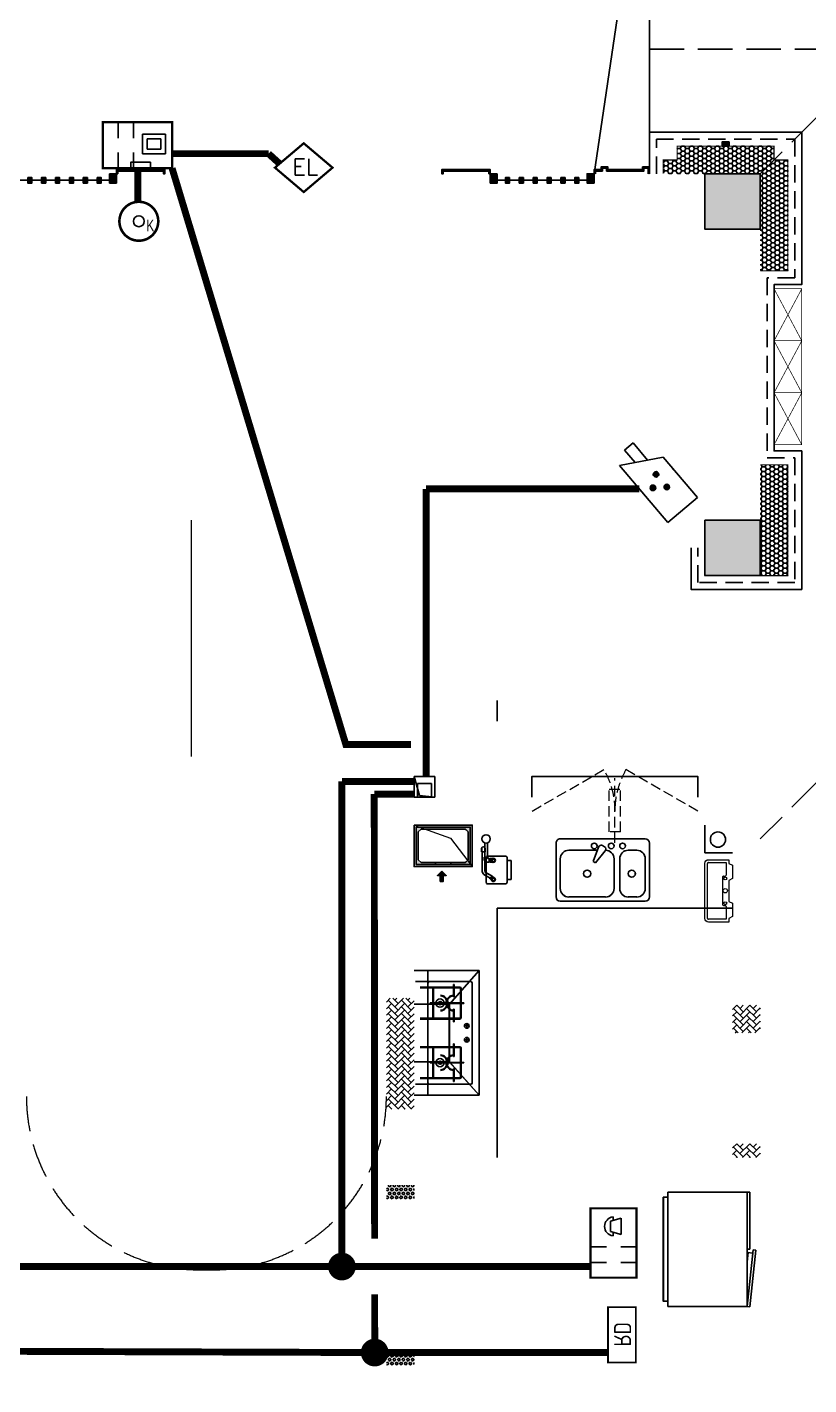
# Model space of a CAD drawing. Extents: x 3443499 to 7125205, y -1700016 to -264854.
# Drawn here: x 3559514 to 3565160, y -1042412 to -1032614 of the extents above; entities that cross this region are included whole.
import ezdxf
from ezdxf.enums import TextEntityAlignment as Align

# ---------------------------------------------------------------- set-up
doc = ezdxf.new("R2010")
doc.units = 0
doc.header["$LTSCALE"] = 1000
doc.header["$MEASUREMENT"] = 0
doc.linetypes.add('DASH', pattern=[0.35, 0.25, -0.1])
doc.linetypes.add('HIDDEN', pattern=[0.375, 0.25, -0.125])
doc.layers.get('0').update_dxf_attribs({"linetype": 'CONTINUOUS'})
for name, color, linetype in [('!!电气', 1, 'CONTINUOUS'), ('!校对', 2, 'CONTINUOUS'), ('A-EQPM-MECH', 191, 'CONTINUOUS'), ('AH-FURNITURE', 1, 'CONTINUOUS'), ('DIM-照明', 7, 'CONTINUOUS'), ('EQUIP-安防', 3, 'CONTINUOUS'), ('IP-bath&kitchen-JOHNSON', 4, 'CONTINUOUS'), ('LVTRY', 252, 'CONTINUOUS'), ('VPIPE-中水', 122, 'CONTINUOUS'), ('WIRE-安防', 4, 'CONTINUOUS'), ('WIRE-消防', 4, 'CONTINUOUS'), ('WIRE-照明', 2, 'CONTINUOUS'), ('WIRE-综合布线', 5, 'DASH'), ('保温', 6, 'CONTINUOUS'), ('修改标示', 212, 'CONTINUOUS'), ('卫生间', 6, 'CONTINUOUS'), ('建筑-排气道', 252, 'CONTINUOUS'), ('电气', 6, 'CONTINUOUS'), ('看线', 185, 'CONTINUOUS'), ('立面', 73, 'CONTINUOUS'), ('立面-看线', 251, 'CONTINUOUS'), ('设备', 253, 'CONTINUOUS'), ('铝合金', 144, 'CONTINUOUS')]:
    doc.layers.add(name, color=color, linetype=linetype)
for name, color, linetype, lineweight in [('EQUIP-消防', 3, 'CONTINUOUS', 20), ('PUB_HATCH', 8, 'CONTINUOUS', 9), ('STAIR', 252, 'CONTINUOUS', 20), ('WINDOW', 146, 'CONTINUOUS', 20), ('平面-空调室内机', 176, 'CONTINUOUS', 9), ('平面-空调预留孔', 252, 'CONTINUOUS', 15), ('立面-洞口示意', 252, 'CONTINUOUS', 13)]:
    doc.layers.add(name, color=color, linetype=linetype, lineweight=lineweight)
doc.styles.add('_TEL_DIM', font='SIMPLEX', dxfattribs={"width": 0.8, "height": 3.5, "bigfont": 'HZTXT'})
doc.styles.add('DIM_FONT', font='SIMPLEX', dxfattribs={"width": 0.7, "bigfont": 'GBCBIG'})
doc.styles.add('SM1', font='realsz.shx', dxfattribs={"width": 0.75, "bigfont": 'realhz.shx'})
doc.styles.get("Standard").update_dxf_attribs({"font": 'gbenor.shx', "bigfont": 'gbcbig.shx'})
pattern_1 = [(45, (-849750.0334, -779335.0008), (-2.24506403, 2.24506403), [])]
pattern_2 = [(45, (-661492.5196, -937980.5144), (-2.24506403, 2.24506403), [])]
pattern_3 = [(45, (-661392.5196, -937980.5153), (-2.24506403, 2.24506403), [])]
pattern_4 = [(45, (-661292.5196, -937980.5162), (-2.24506403, 2.24506403), [])]
pattern_5 = [(45, (-661192.5196, -937980.517), (-2.24506403, 2.24506403), [])]
pattern_6 = [(45, (-661092.5196, -937980.518), (-2.24506403, 2.24506403), [])]
pattern_7 = [(45, (-660992.5196, -937980.519), (-2.24506403, 2.24506403), [])]
pattern_8 = [(45, (-660902.517, -937980.51), (-2.24506403, 2.24506403), [])]

# ---------------------------------------------------------------- blocks, each defined once
blk = doc.blocks.new('rtyg7uyhg')
at = {"layer": 'LVTRY'}
for p, q in [((194234.6, 45488.8), (193621, 45488.8)), ((193590.3, 45458.1), (193590.3, 45069.5)), ((193682.3, 45407), (193887.8, 45407)), ((193896.4, 45429.9), (193857.6, 45326.3)), ((193875.3, 45316), (193945.6, 45401.5)), ((193925.8, 45440.4), (193940.1, 45432.2)), ((194111.9, 45407), (194173.3, 45407)), ((194265.3, 45069.5), (194265.3, 45458.1)), ((193621, 45130.8), (193621, 45345.6)), ((193857.6, 45326.3), (193875.3, 45316)), ((194009.6, 45345.6), (194009.6, 45130.8)), ((194050.5, 45130.8), (194050.5, 45345.6)), ((194234.6, 45345.6), (194234.6, 45130.8)), ((193621, 45038.8), (194234.6, 45038.8)), ((193948.3, 45069.5), (193682.3, 45069.5)), ((194173.3, 45069.5), (194111.9, 45069.5))]:
    blk.add_line(p, q, dxfattribs=at)
for centre, radius in [((193866.4, 45437.7), 20.5), ((193989.2, 45437.7), 20.5), ((194071, 45437.7), 20.5), ((193815.3, 45238.2), 25.6), ((194137.5, 45238.2), 25.6)]:
    blk.add_circle(centre, radius, dxfattribs=at)
for centre, radius, start, end in [((193621, 45458.1), 30.7, 89.99999, 179.99999), ((194234.6, 45458.1), 30.7, 359.99999, 89.99999), ((193682.3, 45345.6), 61.4, 89.99999, 179.99999), ((193915.6, 45422.7), 20.5, 59.99999, 159.46231), ((193929.8, 45414.5), 20.5, 320.53767, 59.99999), ((193948.3, 45345.6), 61.4, 359.99999, 89.99999), ((194111.9, 45345.6), 61.4, 89.99999, 179.99999), ((194173.3, 45345.6), 61.4, 359.99999, 89.99999), ((193682.3, 45130.8), 61.4, 179.99999, 269.99999), ((193948.3, 45130.8), 61.4, 269.99999, 359.99999), ((194111.9, 45130.8), 61.4, 179.99999, 269.99999), ((194173.3, 45130.8), 61.4, 269.99999, 359.99999), ((193621, 45069.5), 30.7, 179.99999, 269.99999), ((194234.6, 45069.5), 30.7, 269.99999, 359.99999)]:
    blk.add_arc(centre, radius, start, end, dxfattribs=at)
at = {"layer": 'LVTRY', "style": 'DIM_FONT', "width": 0.8, "flags": 9}
for tag in ['YSIZE', 'XSIZE']:
    blk.add_attdef(tag, (193927.8, 45487.8), '', height=0.5, rotation=89.99999, dxfattribs=at)
blk = doc.blocks.new('A-Kitchen-7')
at = {"layer": 'LVTRY'}
for p, q in [((-519, 780), (-7, 834)), ((-515, 756), (-519, 780)), ((-4, 811), (-515, 756)), ((515, 756), (-515, 756)), ((-515, 756), (-515, 40)), ((-486, 761), (-485, 756)), ((-29, 767), (-112, 756)), ((-29, 767), (-35, 806)), ((-7, 834), (-4, 811)), ((515, 780), (0, 780)), ((0, 756), (0, 780)), ((515, 756), (515, 780)), ((515, 40), (515, 756)), ((-515, 40), (515, 40))]:
    blk.add_line(p, q, dxfattribs=at)
blk.add_lwpolyline([(-469, 40), (-469, 0), (469, 0), (469, 40)], close=True, dxfattribs=at)
blk = doc.blocks.new('A$C60D053AF')
at = {"layer": 'AH-FURNITURE', "color": 8}
for p, q in [((232.5, -90), (128.3, -90)), ((192.5, -71), (327.6, -71)), ((192.5, -91), (327.6, -91)), ((341.7, -96.9), (370, -143.2)), ((355.9, -82.7), (384.2, -129)), ((232.5, -110), (128.3, -110)), ((245, -129.5), (245, -122.5)), ((265, -129.5), (265, -122.5)), ((255, -281), (255, -251)), ((255, -281), (393, -281)), ((393, -281), (393, -251))]:
    blk.add_line(p, q, dxfattribs=at)
for points in [[(170, -68, 1), (170, -94), (192.5, -94), (192.5, -68)], [(268, -122.5), (268, -107, 0.414214), (248, -87), (232.5, -87), (232.5, -113), (242, -113), (242, -122.5)], [(234, -251), (414, -251, 0.414214), (424, -241), (424, -111, 0.414214), (414, -101), (234, -101, 0.414214), (224, -111), (224, -241, 0.414214)], [(242, -152, 1), (268, -152), (268, -129.5), (242, -129.5)], [(383.8, -161.2, 1), (402.2, -142.8), (386.3, -126.9), (367.9, -145.3)]]:
    blk.add_lwpolyline(points, format="xyb", close=True, dxfattribs=at)
for centre, radius in [((100, -100), 30), ((255, -152), 15), ((255, -152), 10), ((393, -152), 15), ((393, -152), 10)]:
    blk.add_circle(centre, radius, dxfattribs=at)
for radius in [40, 20]:
    blk.add_arc((327.6, -111), radius, 45, 90, dxfattribs=at)
blk = doc.blocks.new('FRSDFDGDGDRGDR')
at = {"layer": '平面-空调预留孔', "color": 252}
for p, q in [((699612.3, 775044), (699612.3, 775441.2)), ((699618.9, 775447.8), (699746.3, 775447.8)), ((699746.3, 775447.8), (699746.3, 775355.4)), ((699719.9, 775342.2), (699719.9, 775143)), ((699726.5, 775348.8), (699739.7, 775348.8)), ((699726.5, 775136.4), (699739.7, 775136.4)), ((699746.3, 775129.8), (699746.3, 775037.4)), ((699746.3, 775037.4), (699618.9, 775037.4))]:
    blk.add_line(p, q, dxfattribs=at)
blk.add_lwpolyline([(699766.1, 775166.7), (699792.5, 775153.5), (699792.5, 775057.2), (699766.1, 775044), (699766.1, 775017.6), (699618.9, 775017.6, -0.414214), (699592.5, 775044), (699592.5, 775441.2, -0.414214), (699618.9, 775467.6), (699766.1, 775467.6), (699766.1, 775441.2), (699792.5, 775428), (699792.5, 775331.6), (699766.1, 775318.4)], format="xyb", close=True, dxfattribs=at)
for centre, radius in [((699739.7, 775331.6), 10.6), ((699739.7, 775243.2), 15.8), ((699739.7, 775153.5), 10.6)]:
    blk.add_circle(centre, radius, dxfattribs=at)
for centre, start, end in [((699618.9, 775441.2), 90, 180), ((699726.5, 775342.2), 90, 180), ((699739.7, 775355.4), 270, 360), ((699726.5, 775143), 180, 270), ((699739.7, 775129.8), 0, 90), ((699618.9, 775044), 180, 270)]:
    blk.add_arc(centre, 6.6, start, end, dxfattribs=at)
blk = doc.blocks.new('*U161')
h = blk.add_hatch(color=5)
h.set_gradient(color1=(0, 0, 255), rotation=180, tint=1)
h.paths.add_polyline_path([(0, 0), (-6.35, -6.35), (-6.35, -2.159), (-15, -2.159), (-15, 2.159), (-6.35, 2.159), (-6.35, 6.35)])
at = {"color": 0, "linetype": 'Continuous'}
blk.add_lwpolyline([(0, 0), (-6.35, -6.35), (-6.35, -2.159), (-15, -2.159), (-15, 2.159), (-6.35, 2.159), (-6.35, 6.35)], close=True, dxfattribs=at)
blk = doc.blocks.new('sgrsefv')
at = {"layer": 'PUB_HATCH'}
blk.add_hatch(color=252, dxfattribs=at).paths.add_polyline_path([(1112933.3, 840916.3), (1112933.3, 840646.3), (1113073.3, 840646.3), (1113073.3, 840661.3), (1112968.3, 840661.3), (1112948.3, 840681.3), (1112948.3, 840881.3), (1112968.3, 840901.3), (1113288.3, 840901.3), (1113308.3, 840881.3), (1113308.3, 840681.3), (1113288.3, 840661.3), (1113183.3, 840661.3), (1113183.3, 840646.3), (1113323.3, 840646.3), (1113323.3, 840916.3)])
at = {"layer": 'LVTRY', "color": 252}
for p, q in [((1113073.3, 840661.3), (1113073.3, 840646.3)), ((1113183.3, 840661.3), (1113183.3, 840646.3))]:
    blk.add_line(p, q, dxfattribs=at)
for points in [[(1112918.3, 840931.3), (1113338.3, 840931.3), (1113338.3, 840631.3), (1112918.3, 840631.3)], [(1112933.3, 840916.3), (1113323.3, 840916.3), (1113323.3, 840646.3), (1112933.3, 840646.3)], [(1113288.3, 840661.3), (1112968.3, 840661.3), (1112948.3, 840681.3), (1112948.3, 840881.3), (1112968.3, 840901.3), (1113288.3, 840901.3), (1113308.3, 840881.3), (1113308.3, 840681.3), (1113288.3, 840661.3)]]:
    blk.add_lwpolyline(points, close=True, dxfattribs=at)
at = {"layer": '立面-洞口示意', "color": 252}
blk.add_lwpolyline([(1112918.3, 840931.3), (1113181.8, 840837.4), (1113338.3, 840631.3)], dxfattribs=at)
at = {"layer": '建筑-排气道', "color": 252, "xscale": -5, "yscale": 5, "zscale": 5, "rotation": 270}
blk.add_blockref('*U161', (1113118.4, 840599), dxfattribs=at)
blk = doc.blocks.new('GDGDGDRGDG')
at = {"layer": 'IP-bath&kitchen-JOHNSON', "color": 8}
blk.add_lwpolyline([(500282.5, 526348.5), (500282.5, 526148.5), (500082.5, 526148.5)], dxfattribs=at)
at = {"layer": 'LVTRY', "color": 251}
for p, q in [((502128.2, 525055.5), (501912.3, 525298.5)), ((502382.5, 525298.5), (501912.3, 525298.5)), ((501912.3, 525298.5), (501912.3, 524398.5)), ((502282.5, 524398.5), (502282.5, 525298.5)), ((502382.5, 525055.5), (502128.2, 525055.5)), ((502128.2, 525055.5), (502128.2, 524640.4)), ((501912.3, 524398.5), (502128.2, 524640.4)), ((502128.2, 524640.4), (502382.5, 524640.4)), ((501912.3, 524398.5), (502382.5, 524398.5))]:
    blk.add_line(p, q, dxfattribs=at)
at = {"layer": 'LVTRY'}
for p, q in [((501962.5, 524488.5), (501962.5, 525208.5)), ((501972.5, 525218.5), (502372.5, 525218.5)), ((502282.5, 525208.5), (502282.5, 524488.5)), ((502042.5, 525168.5), (502042.5, 524958.5)), ((502047.5, 525168.5), (502047.5, 524958.5)), ((502337.5, 525178.5), (502052.5, 525178.5)), ((502337.5, 525173.5), (502052.5, 525173.5)), ((502092.7, 525198.5), (502092.7, 525108.5)), ((502097.2, 525198.5), (502092.7, 525198.5)), ((502092.7, 525108.5), (502097.2, 525108.5)), ((502097.2, 525108.5), (502097.2, 525198.5)), ((502242.5, 524958.5), (502242.5, 525168.5)), ((502247.5, 524958.5), (502247.5, 525168.5)), ((502022.5, 525065.7), (502150, 525065.7)), ((502022.5, 525061.2), (502022.5, 525065.7)), ((502150, 525061.2), (502022.5, 525061.2)), ((502092.7, 524928.5), (502092.7, 525018.5)), ((502092.7, 525018.5), (502097.2, 525018.5)), ((502097.2, 525018.5), (502097.2, 524928.5)), ((502267.5, 525065.7), (502140, 525065.7)), ((502140, 525065.7), (502140, 525061.2)), ((502140, 525061.2), (502267.5, 525061.2)), ((502150, 525065.7), (502150, 525061.2)), ((502267.5, 525061.2), (502267.5, 525065.7)), ((502282.5, 524640.4), (502282.5, 525055.5)), ((502002.5, 524879.1), (502002.5, 524917.9)), ((502052.5, 524953.5), (502337.5, 524953.5)), ((502052.5, 524948.5), (502337.5, 524948.5)), ((502097.2, 524928.5), (502092.7, 524928.5)), ((501983.1, 524898.5), (502021.9, 524898.5)), ((502002.5, 524779.1), (502002.5, 524817.9)), ((501983.1, 524798.5), (502021.9, 524798.5)), ((502042.5, 524528.5), (502042.5, 524738.5)), ((502047.5, 524528.5), (502047.5, 524738.5)), ((502052.5, 524748.5), (502337.5, 524748.5)), ((502052.5, 524743.5), (502337.5, 524743.5)), ((502092.7, 524768.5), (502092.7, 524678.5)), ((502097.2, 524768.5), (502092.7, 524768.5)), ((502097.2, 524678.5), (502097.2, 524768.5)), ((502242.5, 524738.5), (502242.5, 524528.5)), ((502247.5, 524738.5), (502247.5, 524528.5)), ((502150, 524635.7), (502022.5, 524635.7)), ((502022.5, 524635.7), (502022.5, 524631.2)), ((502022.5, 524631.2), (502150, 524631.2)), ((502092.7, 524678.5), (502097.2, 524678.5)), ((502140, 524631.2), (502140, 524635.7)), ((502140, 524635.7), (502267.5, 524635.7)), ((502267.5, 524631.2), (502140, 524631.2)), ((502150, 524631.2), (502150, 524635.7)), ((502267.5, 524635.7), (502267.5, 524631.2)), ((502337.5, 524523.5), (502052.5, 524523.5)), ((502092.7, 524498.5), (502092.7, 524588.5)), ((502092.7, 524588.5), (502097.2, 524588.5)), ((502097.2, 524588.5), (502097.2, 524498.5)), ((502372.5, 524478.5), (501972.5, 524478.5)), ((502337.5, 524518.5), (502052.5, 524518.5)), ((502097.2, 524498.5), (502092.7, 524498.5))]:
    blk.add_line(p, q, dxfattribs=at)
blk.add_lwpolyline([(501782.5, 523948.5), (501782.5, 525748.5), (500082.4, 525748.5)], dxfattribs=at)
for centre, radius in [((502195, 525063.5), 29.7), ((502195, 525063.5), 11.7), ((502002.5, 524898.5), 17), ((502002.5, 524798.5), 17), ((502195, 524633.5), 29.7), ((502195, 524633.5), 11.7)]:
    blk.add_circle(centre, radius, dxfattribs=at)
for centre, radius, start, end in [((501972.5, 525208.5), 10, 90, 180), ((502272.5, 525208.5), 10, 0, 90), ((502052.5, 525168.5), 10, 90, 180), ((502052.5, 525168.5), 5, 90, 180), ((502095, 525063.5), 56.7, 2.27424, 87.72576), ((502095, 525063.5), 52.2, 2.47041, 87.52959), ((502195, 525063.5), 56.7, 92.27424, 177.72576), ((502195, 525063.5), 52.2, 92.47041, 177.52959), ((502237.5, 525168.5), 10, 0, 90), ((502237.5, 525168.5), 5, 0, 90), ((502095, 525063.5), 56.7, 272.27424, 357.72576), ((502095, 525063.5), 52.2, 272.47041, 357.52959), ((502195, 525063.5), 56.7, 182.27424, 267.72576), ((502195, 525063.5), 52.2, 182.47041, 267.52959), ((502052.5, 524958.5), 10, 180, 270), ((502052.5, 524958.5), 5, 180, 270), ((502237.5, 524958.5), 5, 270, 0), ((502237.5, 524958.5), 10, 270, 0), ((502052.5, 524738.5), 10, 90, 180), ((502052.5, 524738.5), 5, 90, 180), ((502237.5, 524738.5), 10, 0, 90), ((502237.5, 524738.5), 5, 0, 90), ((502095, 524633.5), 56.7, 2.27424, 87.72576), ((502095, 524633.5), 52.2, 2.47041, 87.52959), ((502095, 524633.5), 56.7, 272.27424, 357.72576), ((502095, 524633.5), 52.2, 272.47041, 357.52959), ((502195, 524633.5), 56.7, 92.27424, 177.72576), ((502195, 524633.5), 56.7, 182.27424, 267.72576), ((502195, 524633.5), 52.2, 92.47041, 177.52959), ((502195, 524633.5), 52.2, 182.47041, 267.52959), ((502052.5, 524528.5), 10, 180, 270), ((502052.5, 524528.5), 5, 180, 270), ((502237.5, 524528.5), 5, 270, 0), ((502237.5, 524528.5), 10, 270, 0), ((501972.5, 524488.5), 10, 180, 270), ((502272.5, 524488.5), 10, 270, 0)]:
    blk.add_arc(centre, radius, start, end, dxfattribs=at)
at = {"xscale": -1}
for name, p in [('sgrsefv', (1615300.8, -314582.9)), ('rtyg7uyhg', (694947.8, 480759.7)), ('FRSDFDGDGDRGDR', (1199875, -249369.1))]:
    blk.add_blockref(name, p, dxfattribs=at)
at = {"rotation": 270}
blk.add_blockref('A$C60D053AF', (501962.5, 526348.5), dxfattribs=at)
at = {"layer": 'LVTRY', "color": 1, "extrusion": (0, 0, -1), "xscale": -0.7999999999883585, "yscale": 0.7999999999883585, "zscale": -0.7999999999883585, "rotation": 270}
blk.add_blockref('A-Kitchen-7', (-500582.5, 523286.5), dxfattribs=at)
blk = doc.blocks.new('dongkong')
at = {"layer": '平面-空调预留孔', "color": 8, "linetype": 'HIDDEN', "ltscale": 0.3}
for p, q in [((-603796, 210899.9), (-603796, 210431.5)), ((-603836, 210821), (-603836, 210510.8)), ((-603836, 210821), (-603756, 210821)), ((-603756, 210821), (-603756, 210510.8))]:
    blk.add_line(p, q, dxfattribs=at)
blk.add_lwpolyline([(-603756, 210510.8), (-603836, 210510.8)], dxfattribs=at)
blk = doc.blocks.new('A$C263B1184')
at = {"layer": '保温', "linetype": 'ByBlock', "ltscale": 10}
h = blk.add_hatch(dxfattribs=at)
h.set_pattern_fill('AR-HBONE', color=251, scale=55)
h.set_pattern_definition([(45, (-503782.47, -516048.46), (0, 47.4157523), [100.584, -33.528]), (135, (-503758.762, -516024.753), (3e-15, 47.4157523), [100.584, -33.528])])
h.paths.add_polyline_path([(-1199.9, 8250), (-1199.9, 9050), (-1399.9, 9050), (-1399.9, 8250)])
h = blk.add_hatch(dxfattribs=at)
h.set_pattern_fill('AR-HBONE', color=251, scale=55)
h.set_pattern_definition([(45, (-1012960.393, -342660.66), (0, 47.4157523), [100.584, -33.528]), (135, (-1012936.685, -342636.954), (3e-15, 47.4157523), [100.584, -33.528])])
h.paths.add_polyline_path([(-3700, 8800), (-3700, 9000), (-3900, 9000), (-3900, 8800)])
h = blk.add_hatch(dxfattribs=at)
h.set_pattern_fill('AR-HBONE', color=251, scale=55)
h.set_pattern_definition([(45, (-1012960.295, -343660.66), (0, 47.4157523), [100.584, -33.528]), (135, (-1012936.587, -343636.954), (3e-15, 47.4157523), [100.584, -33.528])])
h.paths.add_polyline_path([(-3699.9, 7900), (-3699.9, 8000), (-3899.9, 8000), (-3899.9, 7900)])
at = {"layer": '保温', "linetype": 'Continuous', "ltscale": 10}
h = blk.add_hatch(dxfattribs=at)
h.set_pattern_fill('HEX', color=251, scale=10, angle=90, style=0)
h.set_pattern_definition([(90, (-503782.47, -517398.46), (-16.49778, 1e-15), [9.525, -19.05]), (210, (-503782.47, -517398.46), (8.24889, -14.2874966), [9.525, -19.05]), (150, (-503782.47, -517388.935), (-8.24889, -14.2874966), [9.525, -19.05])])
h.paths.add_polyline_path([(-1199.9, 7600), (-1199.9, 7700), (-1399.9, 7700), (-1399.9, 7600)])
h = blk.add_hatch(dxfattribs=at)
h.set_pattern_fill('HEX', color=251, scale=10, angle=90, style=0)
h.set_pattern_definition([(90, (-503782.47, -518598.46), (-16.49778, 1e-15), [9.525, -19.05]), (210, (-503782.47, -518598.46), (8.24889, -14.2874966), [9.525, -19.05]), (150, (-503782.47, -518588.935), (-8.24889, -14.2874966), [9.525, -19.05])])
h.paths.add_polyline_path([(-1200, 6400), (-1199.9, 6500), (-1399.9, 6500), (-1400, 6400)])
blk = doc.blocks.new('A$C028C60F5')
at = {"color": 252}
blk.add_lwpolyline([(400, 0), (0, 0), (0, -400), (400, -400)], close=True, dxfattribs=at)
at = {"layer": 'PUB_HATCH', "color": 252}
blk.add_solid([(0, -400), (400, -400), (0, 0), (400, 0)], dxfattribs=at)
blk = doc.blocks.new('A$C7D502F78')
at = {"layer": '修改标示', "ltscale": 2}
blk.add_lwpolyline([(-150.6, 197.3), (-10.6, 197.3), (-10.6, 142.3), (-150.6, 142.3)], close=True, dxfattribs=at)
blk = doc.blocks.new('HFGHFHF')
at = {"layer": '卫生间', "color": 252, "linetype": 'DASH'}
for p, q in [((280916.6, 689157.2), (281816.6, 688257.2)), ((280916.6, 684357.2), (281816.6, 683457.2))]:
    blk.add_line(p, q, dxfattribs=at)
blk.add_lwpolyline([(282616.8, 689157.2), (280916.6, 689157.2), (280916.6, 684657.2), (280916.6, 684657.2), (280916.6, 684357.2), (272916.6, 684357.2), (272916.6, 683357.2), (271116.6, 683357.2), (271116.6, 673357.2), (273766.6, 673357.2), (273766.6, 672157.2), (297866.6, 672157.2), (297866.6, 673357.2), (299516.6, 673357.2)], dxfattribs=at)
blk = doc.blocks.new('A$C3EFA6995')
for p in [(9700, 100), (9700, -2400), (15900, -2400)]:
    blk.add_blockref('A$C028C60F5', p)
at = {"xscale": -1}
blk.add_blockref('A$C028C60F5', (16300, 100), dxfattribs=at)
blk = doc.blocks.new('A$C16051DAC')
at = {"layer": '立面'}
h = blk.add_hatch(dxfattribs=at)
h.set_pattern_fill('ANSI31', color=252, scale=2)
h.set_pattern_definition([(45, (-849550.0334, -778265.5013), (-2.24506403, 2.24506403), [])])
h.paths.add_polyline_path([(44874.7, 17300), (44824.7, 17300), (44824.7, 17330), (44874.7, 17330)])
h = blk.add_hatch(dxfattribs=at)
h.set_pattern_fill('ANSI31', color=252, scale=2)
h.set_pattern_definition([(45, (-661542.2845, -937980.3315), (-2.24506403, 2.24506403), [])])
h.paths.add_polyline_path([(44299.8, 17100.1), (43900, 17100.1), (43900, 17130.1), (43950, 17130.1), (43950, 17150.2), (44000, 17150.2), (44000, 17130.2), (44249.9, 17130), (44250, 17150.2), (44299.8, 17150.2)])
h.paths.add_polyline_path([(44289.8, 17100.1), (43910, 17100.1), (43910, 17120.1), (43960, 17120.1), (43960, 17140.2), (43990, 17140.2), (43990, 17120.2), (44259.8, 17120), (44260, 17140.2), (44289.8, 17140.2)])
h = blk.add_hatch(dxfattribs=at)
h.set_pattern_fill('ANSI31', color=252, scale=2)
h.set_pattern_definition(pattern_2)
h.paths.add_polyline_path([(39810, 17073), (39840, 17073), (39840, 17033.3), (39810, 17033.3)])
h = blk.add_hatch(dxfattribs=at)
h.set_pattern_fill('ANSI31', color=252, scale=2)
h.set_pattern_definition(pattern_3)
h.paths.add_polyline_path([(39910, 17073), (39940, 17073), (39940, 17033.3), (39910, 17033.3)])
h = blk.add_hatch(dxfattribs=at)
h.set_pattern_fill('ANSI31', color=252, scale=2)
h.set_pattern_definition(pattern_4)
h.paths.add_polyline_path([(40010, 17073), (40040, 17073), (40040, 17033.3), (40010, 17033.3)])
h = blk.add_hatch(dxfattribs=at)
h.set_pattern_fill('ANSI31', color=252, scale=2)
h.set_pattern_definition(pattern_5)
h.paths.add_polyline_path([(40110, 17073), (40140, 17073), (40140, 17033.3), (40110, 17033.3)])
h = blk.add_hatch(dxfattribs=at)
h.set_pattern_fill('ANSI31', color=252, scale=2)
h.set_pattern_definition(pattern_6)
h.paths.add_polyline_path([(40210, 17073), (40240, 17073), (40240, 17033.3), (40210, 17033.3)])
h = blk.add_hatch(dxfattribs=at)
h.set_pattern_fill('ANSI31', color=252, scale=2)
h.set_pattern_definition(pattern_7)
h.paths.add_polyline_path([(40310, 17073), (40340, 17073), (40340, 17033.3), (40310, 17033.3)])
h = blk.add_hatch(dxfattribs=at)
h.set_pattern_fill('ANSI31', color=252, scale=2)
h.set_pattern_definition(pattern_8)
h.paths.add_polyline_path([(40400, 17100), (40450, 17100), (40450, 17033.3), (40400, 17033.3)])
h = blk.add_hatch(dxfattribs=at)
h.set_pattern_fill('ANSI31', color=252, scale=2)
h.set_pattern_definition(pattern_1)
edge = h.paths.add_edge_path()
edge.add_line((40450, 17100), (40460, 17100))
edge.add_line((40460, 17100), (40460, 17120))
edge.add_line((40460, 17120), (40790, 17120))
edge.add_line((40790, 17120), (40790, 17100.1))
edge.add_line((40790, 17100.1), (40800, 17100))
edge.add_line((40800, 17100), (40800, 17130))
edge.add_line((40800, 17130), (40450, 17130))
edge.add_line((40450, 17130), (40450, 17100))
h = blk.add_hatch(dxfattribs=at)
h.set_pattern_fill('ANSI31', color=252, scale=2)
h.set_pattern_definition(pattern_1)
edge = h.paths.add_edge_path()
edge.add_line((43150, 17100), (43140, 17100))
edge.add_line((43140, 17100), (43140, 17120))
edge.add_line((43140, 17120), (42810, 17120))
edge.add_line((42810, 17120), (42810, 17100.1))
edge.add_line((42810, 17100.1), (42800, 17100))
edge.add_line((42800, 17100), (42800, 17130))
edge.add_line((42800, 17130), (43150, 17130))
edge.add_line((43150, 17130), (43150, 17100))
h = blk.add_hatch(dxfattribs=at)
h.set_pattern_fill('ANSI31', color=252, scale=2)
h.set_pattern_definition(pattern_8)
h.paths.add_polyline_path([(43200, 17100), (43150, 17100), (43150, 17033.3), (43200, 17033.3)])
h = blk.add_hatch(dxfattribs=at)
h.set_pattern_fill('ANSI31', color=252, scale=2)
h.set_pattern_definition(pattern_7)
h.paths.add_polyline_path([(43290, 17073), (43260, 17073), (43260, 17033.3), (43290, 17033.3)])
h = blk.add_hatch(dxfattribs=at)
h.set_pattern_fill('ANSI31', color=252, scale=2)
h.set_pattern_definition(pattern_6)
h.paths.add_polyline_path([(43390, 17073), (43360, 17073), (43360, 17033.3), (43390, 17033.3)])
h = blk.add_hatch(dxfattribs=at)
h.set_pattern_fill('ANSI31', color=252, scale=2)
h.set_pattern_definition(pattern_5)
h.paths.add_polyline_path([(43490, 17073), (43460, 17073), (43460, 17033.3), (43490, 17033.3)])
h = blk.add_hatch(dxfattribs=at)
h.set_pattern_fill('ANSI31', color=252, scale=2)
h.set_pattern_definition(pattern_4)
h.paths.add_polyline_path([(43590, 17073), (43560, 17073), (43560, 17033.3), (43590, 17033.3)])
h = blk.add_hatch(dxfattribs=at)
h.set_pattern_fill('ANSI31', color=252, scale=2)
h.set_pattern_definition(pattern_3)
h.paths.add_polyline_path([(43690, 17073), (43660, 17073), (43660, 17033.3), (43690, 17033.3)])
h = blk.add_hatch(dxfattribs=at)
h.set_pattern_fill('ANSI31', color=252, scale=2)
h.set_pattern_definition(pattern_2)
h.paths.add_polyline_path([(43790, 17073), (43760, 17073), (43760, 17033.3), (43790, 17033.3)])
h = blk.add_hatch(dxfattribs=at)
h.set_pattern_fill('ANSI31', color=252, scale=2)
h.set_pattern_definition([(45, (-661602.5203, -937980.5138), (-2.24506403, 2.24506403), [])])
h.paths.add_polyline_path([(43900, 17100), (43850, 17100), (43850, 17033.3), (43900, 17033.3)])
at = {"layer": '立面-看线'}
h = blk.add_hatch(dxfattribs=at)
h.set_pattern_fill('HONEY', color=252, scale=13)
h.set_pattern_definition([(0, (-416917.216, -514916.725), (30.95625, 17.872595), [20.6375, -41.275]), (120, (-416917.216, -514916.725), (-30.9562463, 17.8726014), [20.6375, -41.275]), (60, (-416917.216, -514916.725), (3.7e-06, 35.7451964), [-41.275, 20.6375])])
h.paths.add_polyline_path([(44499.7, 17200), (44499.7, 17300), (45199.7, 17300), (45199.7, 17200), (45299.7, 17200), (45299.7, 16400), (45100, 16400), (45100, 17100), (44400.6, 17100), (44400.6, 17200)])
h = blk.add_hatch(dxfattribs=at)
h.set_pattern_fill('HONEY', color=252, scale=13)
h.set_pattern_definition([(0, (-417016.579, -518016.725), (30.95625, 17.872595), [20.6375, -41.275]), (120, (-417016.579, -518016.725), (-30.9562463, 17.8726014), [20.6375, -41.275]), (60, (-417016.579, -518016.725), (3.7e-06, 35.7451964), [-41.275, 20.6375])])
h.paths.add_polyline_path([(45100, 14400), (45100, 14400), (45100, 15000), (45299.4, 15000), (45299.4, 14200), (45100, 14200)])
at = {"color": 252, "const_width": 8}
for points in [[(45100, 16400), (45299.7, 16400), (45299.7, 17200), (45199.7, 17200), (45199.7, 17300), (44909.7, 17300), (44909.7, 17300), (44789.7, 17300), (44789.7, 17300), (44499.7, 17300), (44499.7, 17200), (44399.7, 17200), (44399.7, 17100)], [(45100, 15000), (45300, 15000), (45300, 14200), (44700, 14200), (44700, 14400)]]:
    blk.add_lwpolyline(points, dxfattribs=at)
at = {"layer": 'A-EQPM-MECH', "color": 252}
for points in [[(39300.3, 17100), (39300.3, 19800), (44300.2, 19800), (44300.2, 17100)], [(44300, 19800), (43900, 17100)]]:
    blk.add_lwpolyline(points, dxfattribs=at)
at = {"layer": 'STAIR', "color": 252}
blk.add_line((40990, 14600), (40990, 12894.4), dxfattribs=at)
at = {"layer": 'STAIR', "color": 252, "linetype": 'DASH'}
blk.add_lwpolyline([(39800, 10440, 0.414214), (41050, 9190), (41150, 9190, 0.414214), (42400, 10440)], format="xyb", dxfattribs=at)
at = {"layer": 'VPIPE-中水', "color": 252, "linetype": 'Continuous'}
blk.add_circle((44794.8, 12295), 55, dxfattribs=at)
at = {"layer": 'WINDOW', "color": 252, "linetype": 'DASH', "ltscale": 0.3}
for points in [[(43451.9, 12500), (43971.5, 12800, -0.131652), (44051.9, 12500)], [(44650, 12500), (44130.4, 12800, 0.131652), (44050, 12500)]]:
    blk.add_lwpolyline(points, format="xyb", dxfattribs=at)
at = {"layer": '看线', "color": 252}
blk.add_lwpolyline([(44299.7, 17100), (44299.7, 17400), (45399.7, 17400), (45399.7, 16300), (45200, 16300), (45200, 15100), (45400, 15100), (45400, 14100), (44600, 14100), (44600, 14400)], dxfattribs=at)
at = {"layer": '看线', "color": 252, "linetype": 'HIDDEN', "ltscale": 0.5}
blk.add_lwpolyline([(44349.7, 17100), (44349.7, 17350), (45349.7, 17350), (45349.7, 16350), (45150, 16350), (45150, 15050), (45350, 15050), (45350, 14150), (44650, 14150), (44650, 14400)], dxfattribs=at)
at = {"layer": '看线', "color": 252, "ltscale": 0.5}
blk.add_lwpolyline([(43450, 12600), (43450, 12750), (44650, 12750), (44650, 12600)], dxfattribs=at)
at = {"layer": '立面', "color": 252}
for p, q in [((39910, 17073), (39940, 17073)), ((39910, 17033.3), (39910, 17073)), ((39940, 17073), (39940, 17033.3)), ((43690, 17073), (43660, 17073)), ((43660, 17073), (43660, 17033.3)), ((43690, 17033.3), (43690, 17073)), ((39940, 17033.3), (39910, 17033.3)), ((43660, 17033.3), (43690, 17033.3))]:
    blk.add_line(p, q, dxfattribs=at)
for points in [[(44874.7, 17300), (44824.7, 17300), (44824.7, 17330), (44874.7, 17330)], [(40010, 17073), (40040, 17073), (40040, 17033.3), (40010, 17033.3)], [(40110, 17073), (40140, 17073), (40140, 17033.3), (40110, 17033.3)], [(40210, 17073), (40240, 17073), (40240, 17033.3), (40210, 17033.3)], [(40310, 17073), (40340, 17073), (40340, 17033.3), (40310, 17033.3)], [(40400, 17100), (40450, 17100), (40450, 17033.3), (40400, 17033.3)], [(43200, 17100), (43150, 17100), (43150, 17033.3), (43200, 17033.3)], [(43290, 17073), (43260, 17073), (43260, 17033.3), (43290, 17033.3)], [(43390, 17073), (43360, 17073), (43360, 17033.3), (43390, 17033.3)], [(43490, 17073), (43460, 17073), (43460, 17033.3), (43490, 17033.3)], [(43590, 17073), (43560, 17073), (43560, 17033.3), (43590, 17033.3)], [(43900, 17100), (43850, 17100), (43850, 17033.3), (43900, 17033.3)]]:
    blk.add_lwpolyline(points, close=True, dxfattribs=at)
for points in [[(40450, 17100), (40460, 17100), (40460, 17120), (40790, 17120), (40790, 17100.1), (40800, 17100), (40800, 17130), (40450, 17130), (40450, 17100)], [(43150, 17100), (43140, 17100), (43140, 17120), (42810, 17120), (42810, 17100.1), (42800, 17100), (42800, 17130), (43150, 17130), (43150, 17100)]]:
    blk.add_lwpolyline(points, dxfattribs=at)
at = {"layer": '设备', "color": 252, "const_width": 5}
for points in [[(45200, 15895), (45200, 16270), (45400, 16270), (45400, 15895)], [(45200, 15520), (45200, 15895), (45400, 15895), (45400, 15520)], [(45200, 15145), (45200, 15520), (45400, 15520), (45400, 15145)]]:
    blk.add_lwpolyline(points, close=True, dxfattribs=at)
for points in [[(45200, 16270), (45400, 15895)], [(45400, 16270), (45200, 15895)], [(45200, 15895), (45400, 15520)], [(45400, 15895), (45200, 15520)], [(45200, 15520), (45400, 15145)], [(45400, 15520), (45200, 15145)]]:
    blk.add_lwpolyline(points, dxfattribs=at)
at = {"layer": '铝合金', "color": 252}
for p, q in [((39750, 17053.2), (39810, 17053.2)), ((39840, 17053.2), (39910, 17053.2)), ((39940, 17053.2), (40010, 17053.2)), ((40040, 17053.2), (40110, 17053.2)), ((40140, 17053.2), (40210, 17053.2)), ((40240, 17053.2), (40310, 17053.2)), ((40340, 17053.2), (40400, 17053.2)), ((43260, 17053.2), (43200, 17053.2)), ((43360, 17053.2), (43290, 17053.2)), ((43460, 17053.2), (43390, 17053.2)), ((43560, 17053.2), (43490, 17053.2)), ((43660, 17053.2), (43590, 17053.2)), ((43760, 17053.2), (43690, 17053.2)), ((43850, 17053.2), (43790, 17053.2))]:
    blk.add_line(p, q, dxfattribs=at)
for points in [[(44874.7, 17300), (44824.7, 17300), (44824.7, 17330), (44874.7, 17330)], [(39810, 17073), (39840, 17073), (39840, 17033.3), (39810, 17033.3)], [(39910, 17073), (39940, 17073), (39940, 17033.3), (39910, 17033.3)], [(40010, 17073), (40040, 17073), (40040, 17033.3), (40010, 17033.3)], [(40110, 17073), (40140, 17073), (40140, 17033.3), (40110, 17033.3)], [(40210, 17073), (40240, 17073), (40240, 17033.3), (40210, 17033.3)], [(40310, 17073), (40340, 17073), (40340, 17033.3), (40310, 17033.3)], [(40400, 17100), (40450, 17100), (40450, 17033.3), (40400, 17033.3)], [(43200, 17100), (43150, 17100), (43150, 17033.3), (43200, 17033.3)], [(43290, 17073), (43260, 17073), (43260, 17033.3), (43290, 17033.3)], [(43390, 17073), (43360, 17073), (43360, 17033.3), (43390, 17033.3)], [(43490, 17073), (43460, 17073), (43460, 17033.3), (43490, 17033.3)], [(43590, 17073), (43560, 17073), (43560, 17033.3), (43590, 17033.3)], [(43690, 17073), (43660, 17073), (43660, 17033.3), (43690, 17033.3)], [(43790, 17073), (43760, 17073), (43760, 17033.3), (43790, 17033.3)], [(43900, 17100), (43850, 17100), (43850, 17033.3), (43900, 17033.3)]]:
    blk.add_lwpolyline(points, close=True, dxfattribs=at)
for points in [[(43900, 17100.1), (43900, 17130.1), (43950, 17130.1), (43950, 17150.2), (44000, 17150.2), (44000, 17130.2), (44249.9, 17130), (44250, 17150.2), (44299.8, 17150.2), (44299.8, 17100.1)], [(40450, 17100), (40460, 17100), (40460, 17120), (40790, 17120), (40790, 17100.1), (40800, 17100), (40800, 17130), (40450, 17130), (40450, 17100)], [(43150, 17100), (43140, 17100), (43140, 17120), (42810, 17120), (42810, 17100.1), (42800, 17100), (42800, 17130), (43150, 17130), (43150, 17100)], [(43910, 17100.1), (43910, 17120.1), (43960, 17120.1), (43960, 17140.2), (43990, 17140.2), (43990, 17120.2), (44259.8, 17120), (44260, 17140.2), (44289.8, 17140.2), (44289.8, 17100.1)]]:
    blk.add_lwpolyline(points, dxfattribs=at)
at = {"color": 252, "xscale": -1}
for name, p in [('HFGHFHF', (326916.6, -671157.2)), ('A$C3EFA6995', (54800, 17000)), ('GDGDGDRGDG', (544982.5, -513948.5)), ('GDGDGDRGDG', (544982.7, -513948.5)), ('A$C263B1184', (41200, 2100))]:
    blk.add_blockref(name, p, dxfattribs=at)
at = {"color": 252}
blk.add_blockref('A$C028C60F5', (44700, 17100), dxfattribs=at)
at = {"layer": '修改标示', "color": 252, "ltscale": 2, "xscale": -1}
blk.add_blockref('A$C7D502F78', (40544.4, 16987.7), dxfattribs=at)
at = {"layer": '平面-空调室内机', "color": 252, "ltscale": 0.3, "rotation": 180}
blk.add_blockref('dongkong', (-559746, 223170.8), dxfattribs=at)
blk = doc.blocks.new('A$C04F44ECC')
at = {"layer": '!!电气'}
for p, q in [((0, 0), (-300, 0)), ((-300, 0), (-300, -300)), ((-250, -200), (-250, 0)), ((0, 0), (-223, -27)), ((-50, 0), (-50, -200)), ((0, -300), (0, 0)), ((-223, -27), (-300, -300)), ((-300, -300), (0, -300)), ((-50, -200), (-250, -200))]:
    blk.add_line(p, q, dxfattribs=at)
blk = doc.blocks.new('$equip$00002625')
at = {"linetype": 'Continuous'}
for p, q in [((-0.625, -0.415), (-0.625, 0.415)), ((-0.625, 0.415), (0.625, 0.415)), ((0.071, 0.129), (0.071, 0.415)), ((0.35, 0.129), (0.35, 0.415)), ((0.625, 0.415), (0.625, -0.415)), ((0.071, -0.415), (0.071, -0.129)), ((0.35, -0.415), (0.35, -0.129)), ((0.625, -0.415), (-0.625, -0.415))]:
    blk.add_line(p, q, dxfattribs=at)
for p, q in [((-0.092, 0.153), (-0.504, 0.153)), ((-0.504, 0.153), (-0.504, -0.199)), ((-0.172, 0.073), (-0.424, 0.073)), ((-0.424, 0.073), (-0.424, -0.119)), ((-0.172, -0.119), (-0.172, 0.073)), ((-0.092, -0.199), (-0.092, 0.153)), ((-0.504, -0.199), (-0.092, -0.199)), ((-0.424, -0.119), (-0.172, -0.119))]:
    blk.add_line(p, q)
at = {"const_width": 0.04}
blk.add_lwpolyline([(-0.625, 0.415), (0.625, 0.415), (0.625, -0.415), (-0.625, -0.415), (-0.625, 0.415), (0.625, 0.415)], dxfattribs=at)
for p in [(0, 0.415), (-0.625, 0), (0.625, 0), (0, -0.415)]:
    blk.add_point(p)
at = {"color": 7, "style": '_TEL_DIM', "flags": 1}
blk.add_attdef('A', text='', height=0.000025, dxfattribs=at).set_placement((0, 0), align=Align.MIDDLE_CENTER)
blk = doc.blocks.new('$equip$00002474')
for p, q in [((-0.52, 0), (0, 0.44)), ((0, 0.44), (0.52, 0)), ((0, -0.44), (-0.52, 0)), ((0.52, 0), (0, -0.44))]:
    blk.add_line(p, q)
at = {"const_width": 0.04}
blk.add_lwpolyline([(0, 0.44), (-0.52, 0), (0, -0.44), (0.52, 0), (0, 0.44), (-0.52, 0)], dxfattribs=at)
for p in [(0, 0.44), (-0.52, 0), (0.52, 0), (0, -0.44)]:
    blk.add_point(p)
at = {"color": 7, "style": '_TEL_DIM'}
blk.add_attdef('$TEXT$', text='', height=0.3, dxfattribs=at).set_placement((0.028, 0.012), align=Align.MIDDLE_CENTER)
at = {"color": 7, "style": '_TEL_DIM', "flags": 1}
blk.add_attdef('A', text='', height=0.00002, dxfattribs=at).set_placement((0, 0), align=Align.MIDDLE_CENTER)
blk = doc.blocks.new('$equip$00002770')
for p, q in [((-0.65, 0.65), (-0.65, 0)), ((0.65, 0.65), (-0.65, 0.65)), ((0.65, 0), (0.65, 0.65)), ((-0.65, 0), (0.65, 0))]:
    blk.add_line(p, q)
at = {"const_width": 0.04}
blk.add_lwpolyline([(-0.65, 0.65), (-0.65, 0), (0.65, 0), (0.65, 0.65), (-0.65, 0.65), (-0.65, 0)], dxfattribs=at)
for p in [(0, 0.65), (-0.65, 0.325), (0.65, 0.325), (0, 0)]:
    blk.add_point(p)
at = {"color": 7}
blk.add_attdef('$TEXT$', text='', height=0.4, dxfattribs=at).set_placement((-0.014, 0.343), align=Align.MIDDLE_CENTER)
at = {"color": 7, "flags": 1}
for tag, height, p in [('B', 0.4, (0.905, 0.246)), ('A', 0.00002, (0, 0))]:
    blk.add_attdef(tag, text='', height=height, dxfattribs=at).set_placement(p, align=Align.MIDDLE_CENTER)
blk = doc.blocks.new('$equip$00002628')
at = {"linetype": 'Continuous'}
for p, q in [((-0.625, 0.415), (0.625, 0.415)), ((-0.625, -0.415), (-0.625, 0.415)), ((0.071, 0.129), (0.071, 0.415)), ((0.35, 0.129), (0.35, 0.415)), ((0.625, 0.415), (0.625, -0.415)), ((-0.472, 0.01), (-0.409, 0.01)), ((-0.446, -0.138), (-0.395, 0.058)), ((-0.395, 0.058), (-0.395, 0.058)), ((-0.395, 0.058), (-0.206, 0.058)), ((-0.206, 0.058), (-0.155, -0.138)), ((-0.191, 0.01), (-0.129, 0.01)), ((-0.155, -0.138), (-0.446, -0.138)), ((0.071, -0.415), (0.071, -0.129)), ((0.35, -0.415), (0.35, -0.129)), ((0.625, -0.415), (-0.625, -0.415))]:
    blk.add_line(p, q, dxfattribs=at)
at = {"const_width": 0.04}
blk.add_lwpolyline([(-0.625, 0.415), (0.625, 0.415), (0.625, -0.415), (-0.625, -0.415), (-0.625, 0.415), (0.625, 0.415)], dxfattribs=at)
at = {"linetype": 'Continuous'}
blk.add_arc((-0.3, -0.011), 0.173, 6.9897, 173.0103, dxfattribs=at)
for p in [(0, 0.415), (-0.625, 0), (0.625, 0), (0, -0.415)]:
    blk.add_point(p)
at = {"color": 7, "style": '_TEL_DIM', "flags": 1}
blk.add_attdef('A', text='', height=0.000025, dxfattribs=at).set_placement((0, 0), align=Align.MIDDLE_CENTER)
blk = doc.blocks.new('$equip$00001465')
for p, q in [((-0.6, 0.35), (-0.2, -0.35)), ((-0.6, 0.35), (0.75, 0.35)), ((0.75, 0.35), (0.75, -0.35)), ((-0.75, 0.1), (-0.457, 0.1)), ((-0.75, -0.1), (-0.75, 0.1)), ((-0.75, -0.1), (-0.343, -0.1)), ((0.75, -0.35), (-0.2, -0.35))]:
    blk.add_line(p, q)
for centre in [(-0.05, -0.05), (0.1, 0.15), (0.25, -0.05)]:
    blk.add_circle(centre, 0.05)
for p in [(0.075, 0.35), (-0.75, 0), (0.75, 0), (0.075, -0.35)]:
    blk.add_point(p)
for points in [[(-0.05, 0), (-0.05, 0), (-0.075, -0.007), (-0.025, -0.007)], [(0.057, 0.175), (0.143, 0.175), (0.05, 0.15), (0.15, 0.15)], [(0.057, 0.125), (0.143, 0.125), (0.05, 0.15), (0.15, 0.15)], [(0.075, 0.193), (0.125, 0.193), (0.057, 0.175), (0.143, 0.175)], [(0.075, 0.107), (0.125, 0.107), (0.057, 0.125), (0.143, 0.125)], [(0.1, 0.2), (0.1, 0.2), (0.075, 0.193), (0.125, 0.193)], [(0.1, 0.1), (0.1, 0.1), (0.075, 0.107), (0.125, 0.107)], [(0.25, 0), (0.25, 0), (0.225, -0.007), (0.275, -0.007)], [(-0.093, -0.025), (-0.007, -0.025), (-0.1, -0.05), (0, -0.05)], [(-0.093, -0.075), (-0.007, -0.075), (-0.1, -0.05), (0, -0.05)], [(-0.075, -0.007), (-0.025, -0.007), (-0.093, -0.025), (-0.007, -0.025)], [(-0.075, -0.093), (-0.025, -0.093), (-0.093, -0.075), (-0.007, -0.075)], [(-0.05, -0.1), (-0.05, -0.1), (-0.075, -0.093), (-0.025, -0.093)], [(0.207, -0.025), (0.293, -0.025), (0.2, -0.05), (0.3, -0.05)], [(0.207, -0.075), (0.293, -0.075), (0.2, -0.05), (0.3, -0.05)], [(0.225, -0.007), (0.275, -0.007), (0.207, -0.025), (0.293, -0.025)], [(0.225, -0.093), (0.275, -0.093), (0.207, -0.075), (0.293, -0.075)], [(0.25, -0.1), (0.25, -0.1), (0.225, -0.093), (0.275, -0.093)]]:
    blk.add_solid(points)
at = {"flags": 9}
blk.add_attdef('A', (-0.016, -0.016), '', height=0.00002, dxfattribs=at)
blk = doc.blocks.new('$equip$00002479')
at = {"const_width": 0.04}
blk.add_lwpolyline([(-0.3, 0, 1), (0.3, 0, 1), (-0.3, 0, 0.942883)], format="xyb", dxfattribs=at)
for radius in [0.3, 0.0841]:
    blk.add_circle((0, 0), radius)
for p in [(0, 0.3), (-0.3, 0), (0.3, 0), (0, -0.3)]:
    blk.add_point(p)
at = {"color": 7, "style": '_TEL_DIM', "flags": 1}
blk.add_attdef('A', text='', height=0.00002, dxfattribs=at).set_placement((0, 0), align=Align.MIDDLE_CENTER)
blk = doc.blocks.new('A$C18BE6784')
at = {"layer": 'EQUIP-安防', "linetype": 'ByBlock', "xscale": 400, "yscale": 400, "zscale": 400}
blk.add_blockref('$equip$00002479', (-46.8, 62.1), dxfattribs=at)
at = {"layer": 'EQUIP-安防', "color": 7, "linetype": 'ByBlock', "style": 'SM1', "width": 0.75}
blk.add_text('K', height=71.8, dxfattribs=at).set_placement((0, 0))

msp = doc.modelspace()

# ---------------------------------------------------------------- linework, layer by layer
at = {"layer": '!!电气', "color": 252}
for p, q in [((3562909.4, -1037472.1), (3562909.4, -1037622.1)), ((3562309.4, -1038172.1), (3562309.4, -1038022.1)), ((3562459.4, -1038172.1), (3562347.7, -1038158.6)), ((3562459.4, -1038172.1), (3562309.4, -1038172.1))]:
    msp.add_line(p, q, dxfattribs=at)
at = {"layer": '!!电气', "color": 1}
for p, q in [((3562309.4, -1038022.1), (3562459.4, -1038022.1)), ((3562347.7, -1038158.6), (3562309.4, -1038022.1)), ((3562459.4, -1038022.1), (3562459.4, -1038172.1)), ((3562434.4, -1038072.1), (3562334.4, -1038072.1)), ((3562334.4, -1038072.1), (3562334.4, -1038172.1)), ((3562434.4, -1038172.1), (3562434.4, -1038072.1))]:
    msp.add_line(p, q, dxfattribs=at)
at = {"layer": 'DIM-照明', "const_width": 100}
for points in [[(3561837.5, -1041558.4, -1), (3561737.5, -1041558.4, -1)], [(3562074.5, -1042179.2, -1), (3561974.5, -1042179.2, -1)]]:
    msp.add_lwpolyline(points, format="xyb", close=True, dxfattribs=at)
at = {"layer": 'WIRE-安防', "color": 6, "linetype": 'Continuous', "const_width": 50}
msp.add_lwpolyline([(3560314.1, -1033872.1), (3560314.1, -1033642.1)], dxfattribs=at)
at = {"layer": 'WIRE-安防', "color": 6, "const_width": 50}
for points in [[(3560561, -1033632.1), (3561815.6, -1037790.1), (3562285.9, -1037790.1)], [(3561787.5, -1041558.4), (3561787.5, -1038057)], [(3561787.5, -1038057), (3562309.3, -1038057)], [(3558041.4, -1041558.4), (3563583.6, -1041558.4)]]:
    msp.add_lwpolyline(points, dxfattribs=at)
at = {"layer": 'WIRE-消防', "color": 4, "const_width": 50}
for points in [[(3563935.2, -1035945.8), (3562395.2, -1035945.8)], [(3562395.2, -1035945.8), (3562395.2, -1038022.1)]]:
    msp.add_lwpolyline(points, dxfattribs=at)
at = {"layer": 'WIRE-照明', "color": 6, "const_width": 50}
for points in [[(3560561, -1033526.8), (3561257.7, -1033526.8)], [(3561257.7, -1033526.8), (3561337.6, -1033599.2)]]:
    msp.add_lwpolyline(points, dxfattribs=at)
at = {"layer": 'WIRE-综合布线', "color": 4, "const_width": 50}
for points in [[(3562021.2, -1038148.7), (3562309.3, -1038148.7)], [(3562023.9, -1041358.4), (3562021.2, -1038148.7)], [(3562024.5, -1042179.4), (3562024.2, -1041758.4)], [(3562082, -1042179.4), (3557909.4, -1042165.2)], [(3562052.4, -1042179.4), (3563709.4, -1042179.4)]]:
    msp.add_lwpolyline(points, dxfattribs=at)

# ---------------------------------------------------------------- block references
at = {"layer": '!校对', "color": 6}
msp.add_blockref('A$C16051DAC', (3519708.9, -1050772.1), dxfattribs=at)
at = {"xscale": -0.5, "yscale": 0.5, "zscale": 0.5, "rotation": 180}
msp.add_blockref('A$C04F44ECC', (3562459.3, -1038172.1), dxfattribs=at)
at = {"layer": 'EQUIP-安防', "color": 6, "xscale": 400, "yscale": 400, "zscale": 400, "rotation": 180}
msp.add_blockref('$equip$00002625', (3560311, -1033466.1), dxfattribs=at)
at = {"layer": 'EQUIP-安防', "xscale": 400, "yscale": 400, "zscale": 400}
msp.add_blockref('$equip$00002474', (3561511.8, -1033627.8), dxfattribs=at).add_auto_attribs({'$TEXT$': 'EL'})
at = {"layer": 'EQUIP-安防', "color": 4, "xscale": -400, "yscale": 400, "zscale": 400, "rotation": 130.3184167719399}
msp.add_blockref('$equip$00001465', (3564053.9, -1035869.4), dxfattribs=at)
at = {"layer": 'EQUIP-安防', "color": 2, "extrusion": (0, 0, -1), "xscale": 400.0000000000009, "yscale": 400.0000000000009, "zscale": -400.0000000000003, "rotation": 269.9999924868147}
msp.add_blockref('$equip$00002628', (-3563749.6, -1041388.5), dxfattribs=at)
at = {"layer": 'EQUIP-消防'}
ref = msp.add_blockref('$equip$00002770', (3563709.4, -1042051.8), dxfattribs=dict(at, xscale=307.6923076924868, yscale=307.6923076924868, zscale=307.6923076924868, rotation=270))
ref.add_attrib('$TEXT$', 'RD', dxfattribs={"layer": '0', "color": 7, "height": 123.08, "rotation": 90, "text_generation_flag": 4}).set_placement((3563815, -1042047.5), align=Align.MIDDLE_CENTER)
at = {"layer": '电气', "linetype": 'ByBlock', "xscale": 1.169999999925494, "yscale": 1.169999999925494, "zscale": 1.169999999925494}
msp.add_blockref('A$C18BE6784', (3560375.5, -1034087.1), dxfattribs=at)

doc.saveas('drawing.dxf')
